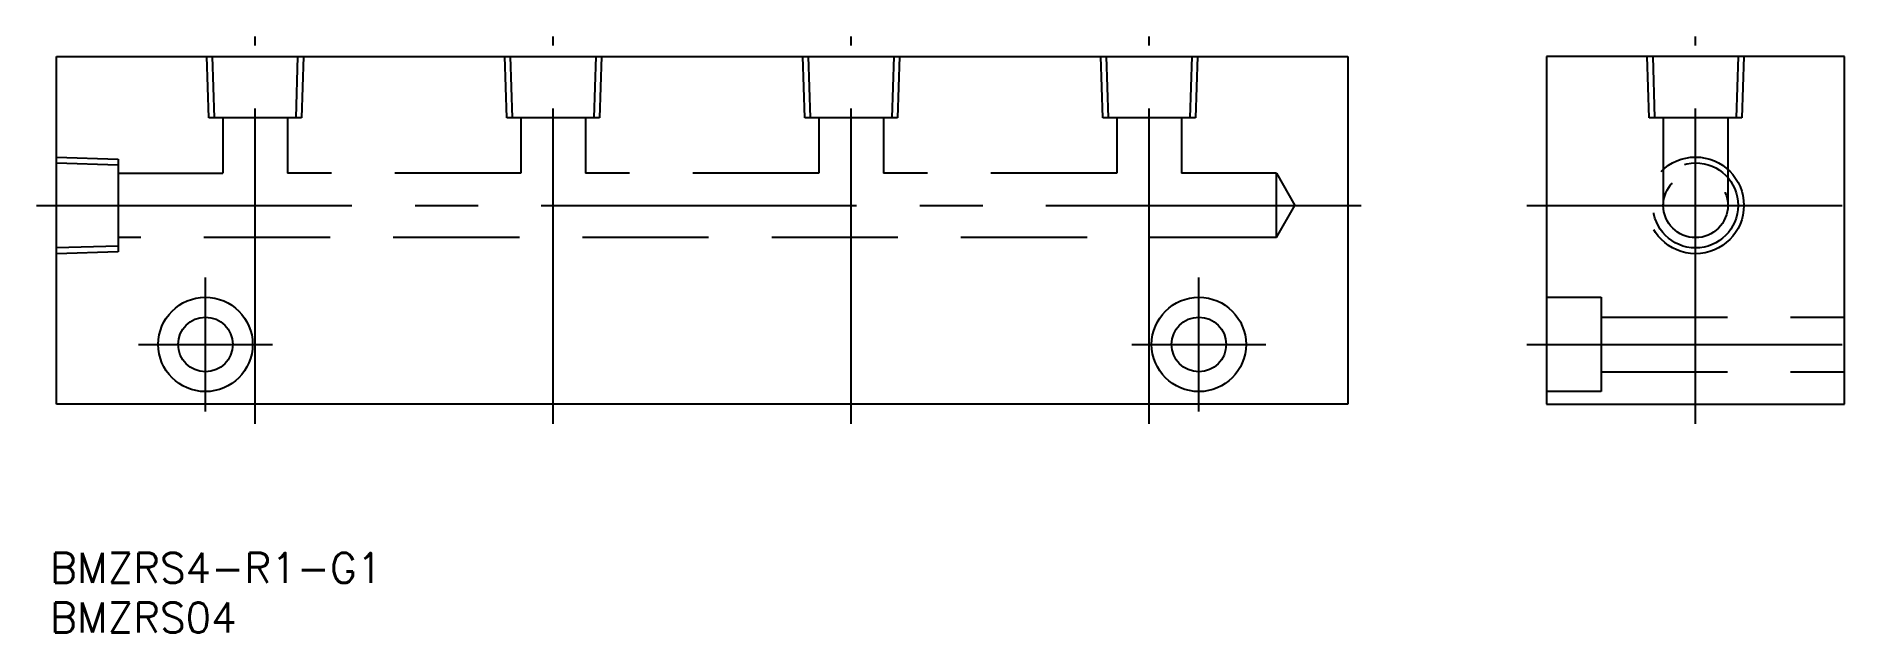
# Model space of a CAD drawing. Extents: x -2 to 182, y -23 to 37.
import ezdxf

# ---------------------------------------------------------------- set-up
doc = ezdxf.new("R2010")
doc.units = 0
doc.linetypes.add('CENTER', pattern=[50.8, 31.75, -6.35, 6.35, -6.35])
doc.linetypes.add('DASHED', pattern=[19.05, 12.7, -6.35])
doc.layers.get('0').update_dxf_attribs({"linetype": 'CONTINUOUS'})
doc.layers.add('CENTER', color=1, linetype='CONTINUOUS')
doc.styles.get("Standard").update_dxf_attribs({"font": 'txt.shx', "height": 3, "bigfont": 'bigfont.shx'})

# ---------------------------------------------------------------- blocks, each defined once
blk = doc.blocks.new('*U2')
at = {"color": 7, "linetype": 'CONTINUOUS'}
blk.add_text('BMZRS04', height=3, dxfattribs=at).set_placement((-0.625, -23))
blk = doc.blocks.new('*U3')
at = {"color": 7, "linetype": 'CONTINUOUS'}
blk.add_text('BMZRS4-R1-G1', height=3, dxfattribs=at).set_placement((-0.625, -18))

msp = doc.modelspace()

# ---------------------------------------------------------------- linework, layer by layer
at = {"color": 7, "linetype": 'CONTINUOUS'}
for p, q in [((0, 0), (0, 35)), ((0, 35), (130, 35)), ((130, 35), (130, 0)), ((180, 35), (150, 35)), ((150, 35), (150, 0)), ((180, 0), (180, 35)), ((130, 0), (0, 0)), ((150, 0), (180, 0))]:
    msp.add_line(p, q, dxfattribs=at)
at = {"color": 3, "linetype": 'DASHED'}
for p, q in [((15.32975, 28.8), (15.136, 35)), ((15.91075, 28.8), (15.717, 35)), ((24.283, 35), (24.08925, 28.8)), ((24.864, 35), (24.67025, 28.8)), ((45.32975, 28.8), (45.136, 35)), ((45.91075, 28.8), (45.717, 35)), ((54.283, 35), (54.08925, 28.8)), ((54.864, 35), (54.67025, 28.8)), ((75.32975, 28.8), (75.136, 35)), ((75.91075, 28.8), (75.717, 35)), ((84.283, 35), (84.08925, 28.8)), ((84.864, 35), (84.67025, 28.8)), ((105.32975, 28.8), (105.136, 35)), ((105.91075, 28.8), (105.717, 35)), ((114.283, 35), (114.08925, 28.8)), ((114.864, 35), (114.67025, 28.8)), ((160.32975, 28.8), (160.136, 35)), ((160.91075, 28.8), (160.717, 35)), ((169.283, 35), (169.08925, 28.8)), ((169.864, 35), (169.67025, 28.8)), ((24.67025, 28.8), (15.32975, 28.8)), ((16.75, 28.8), (16.75, 23.25)), ((23.25, 28.8), (23.25, 23.25)), ((54.67025, 28.8), (45.32975, 28.8)), ((46.75, 28.8), (46.75, 23.25)), ((53.25, 28.8), (53.25, 23.25)), ((84.67025, 28.8), (75.32975, 28.8)), ((76.75, 28.8), (76.75, 23.25)), ((83.25, 28.8), (83.25, 23.25)), ((114.67025, 28.8), (105.32975, 28.8)), ((106.75, 28.8), (106.75, 23.25)), ((113.25, 28.8), (113.25, 23.25)), ((169.67025, 28.8), (160.32975, 28.8)), ((161.75, 28.8), (161.75, 20)), ((168.25, 28.8), (168.25, 20)), ((0, 24.864), (6.2, 24.67025)), ((0, 24.283), (6.2, 24.08925)), ((6.2, 24.67025), (6.2, 15.32975)), ((6.2, 23.25), (16.75, 23.25)), ((46.75, 23.25), (23.25, 23.25)), ((76.75, 23.25), (53.25, 23.25)), ((106.75, 23.25), (83.25, 23.25)), ((122.8, 23.25), (113.25, 23.25)), ((122.8, 16.75), (122.8, 23.25)), ((122.8, 23.25), (124.67639, 20)), ((122.8, 16.75), (124.67639, 20)), ((122.8, 16.75), (6.2, 16.75)), ((6.2, 15.91075), (0, 15.717)), ((6.2, 15.32975), (0, 15.136)), ((150, 10.75), (155.5, 10.75)), ((155.5, 10.75), (155.5, 1.25)), ((155.5, 8.75), (180, 8.75)), ((155.5, 3.25), (180, 3.25)), ((155.5, 1.25), (150, 1.25))]:
    msp.add_line(p, q, dxfattribs=at)
for radius in [4.864, 4.283, 3.25]:
    msp.add_circle((165, 20), radius, dxfattribs=at)
at = {"color": 7, "linetype": 'CONTINUOUS'}
for centre, radius in [((15, 6), 4.75), ((115, 6), 4.75), ((15, 6), 2.75), ((115, 6), 2.75)]:
    msp.add_circle(centre, radius, dxfattribs=at)
at = {"layer": 'CENTER', "color": 1, "linetype": 'CENTER'}
for p, q in [((20, -2), (20, 37)), ((50, -2), (50, 37)), ((80, -2), (80, 37)), ((110, -2), (110, 37)), ((165, -2), (165, 37)), ((-2, 20), (132, 20)), ((148, 20), (182, 20)), ((15, -0.75), (15, 12.75)), ((115, -0.75), (115, 12.75)), ((8.25, 6), (21.75, 6)), ((108.25, 6), (121.75, 6)), ((148, 6), (182, 6))]:
    msp.add_line(p, q, dxfattribs=at)

# ---------------------------------------------------------------- block references
at = {"color": 7, "linetype": 'CONTINUOUS'}
for name in ['*U3', '*U2']:
    msp.add_blockref(name, (0, 0), dxfattribs=at)

doc.saveas('drawing.dxf')
